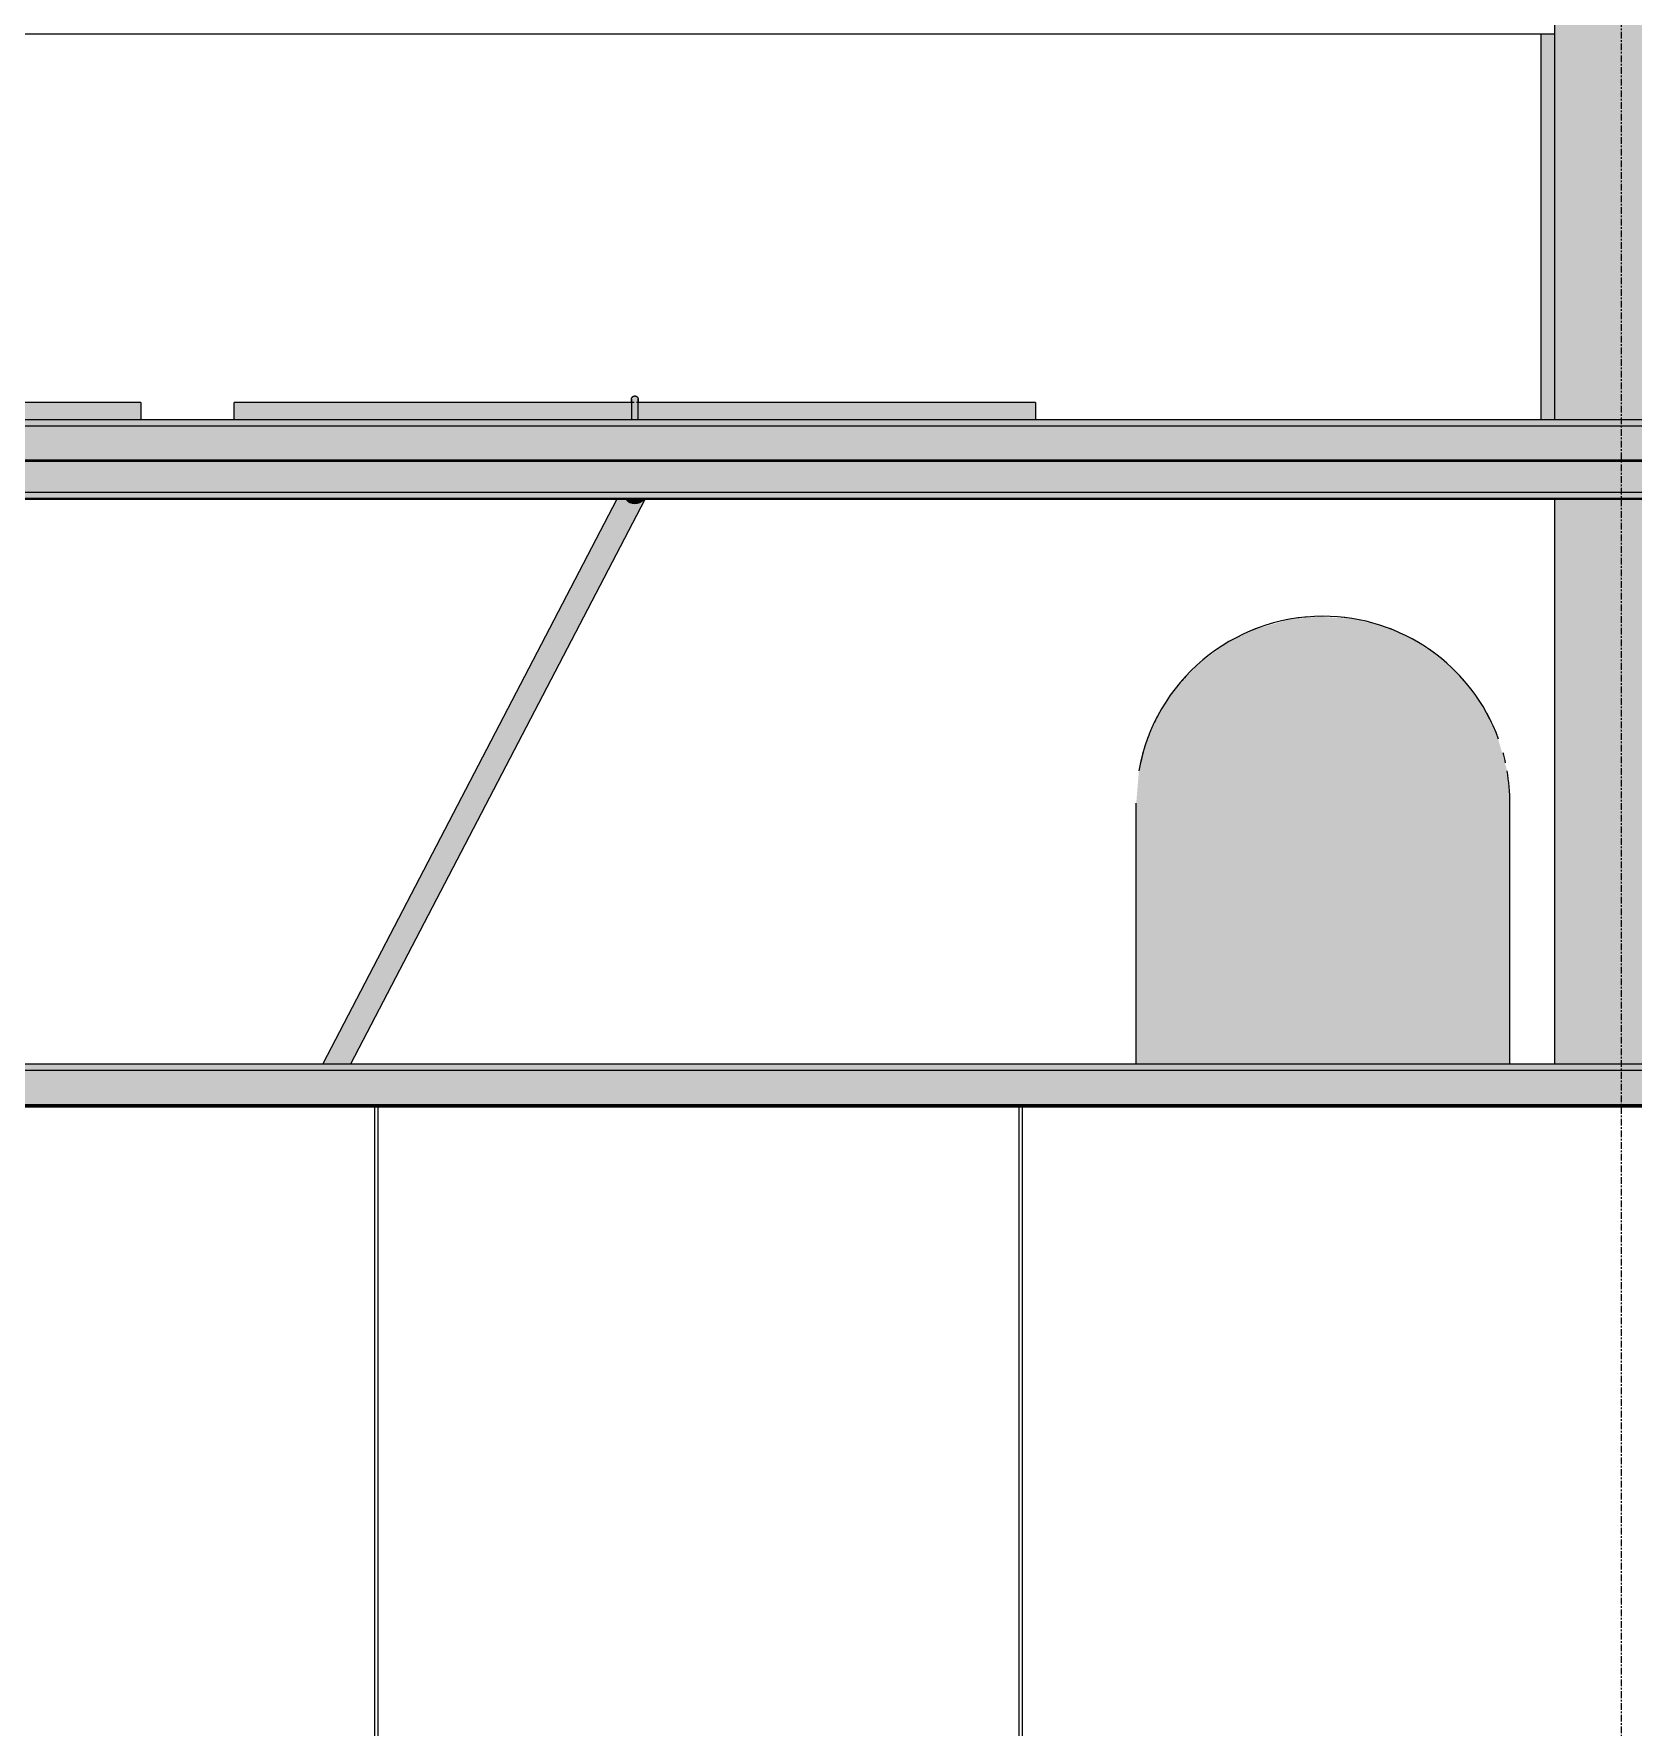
# Model space of a CAD drawing. Header units: inches. Extents: x 20478 to 36715, y -248 to 750.
# Drawn here: x 27805.3 to 27925.1, y 194.8 to 321.6 of the extents above; entities that cross this region are included whole.
import ezdxf

# ---------------------------------------------------------------- set-up
doc = ezdxf.new("R2010")
doc.units = ezdxf.units.IN
doc.header["$MEASUREMENT"] = 0
doc.linetypes.add('Grid Line 1_2_', pattern=[0.875, 0.5, -0.125, 0.125, -0.125])
for name, color, linetype, lineweight in [('A-WALL-PATT', 111, 'Continuous', 13), ('G-ANNO-TEXT', 231, 'Continuous', 9), ('L-SITE-WALL', 31, 'Continuous', 13), ('M-HVAC-DUCT', 70, 'Continuous', 9), ('M-HVAC-DUCT-ANNO', 70, 'Continuous', 9), ('Q-SPCQ', 91, 'Continuous', 9), ('S-BEAM', 12, 'Continuous', 9), ('S-GRID', 1, 'Continuous', 9)]:
    doc.layers.add(name, color=color, linetype=linetype, lineweight=lineweight)

# ---------------------------------------------------------------- blocks, each defined once
blk = doc.blocks.new('Girt_Z - 10_D-1018975-Elevation - South')
at = {"layer": 'S-BEAM'}
for points in [[(26278.27, 244), (26278.27, 244.48), (22795.01, 244.48), (22795.01, 244), (26277.49, 244)], [(26278.27, 241.63), (26278.27, 244), (22795.01, 244), (22795.01, 241.63), (26277.49, 241.63)], [(25258.02, 241.45), (26278.27, 241.47), (26278.27, 241.63), (25396.25, 241.63), (22795.01, 241.63), (22795.01, 241.45), (23460.99, 241.45), (25119.79, 241.45)], [(25396.25, 241.37), (26278.27, 241.41), (26278.27, 241.45), (22795.01, 241.41), (22795.01, 241.37), (25258.02, 241.37)], [(25672.72, 239.05), (25679.64, 239.05), (25679.64, 241.25), (26278.27, 241.25), (26278.27, 241.37), (22795.01, 241.37), (22795.01, 241.25), (22811.14, 241.25), (22811.14, 239.05), (25638.16, 239.05)]]:
    blk.add_hatch(color=256, dxfattribs=at).paths.add_polyline_path(points, flags=0)
for p, q in [((22795.01, 244.48), (26278.27, 244.48)), ((22795.01, 244), (26278.27, 244)), ((22795.01, 241.45), (26278.27, 241.45)), ((22795.01, 241.37), (26278.27, 241.37))]:
    blk.add_line(p, q, dxfattribs=at)
blk = doc.blocks.new('Girt_Z - 10_D-1029088-Elevation - South')
at = {"layer": 'S-BEAM'}
for points in [[(26278.27, 292.25), (26278.27, 292.73), (22795.01, 292.73), (22795.01, 292.25), (26277.49, 292.25)], [(26278.27, 289.88), (26278.27, 292.25), (22795.01, 292.25), (22795.01, 289.88), (26277.49, 289.88)], [(24687.81, 289.7), (26278.27, 289.75), (26278.27, 289.88), (22795.01, 289.88), (22795.01, 289.7), (24679.17, 289.7)], [(25698.64, 289.62), (26278.27, 289.67), (26278.27, 289.7), (22795.01, 289.67), (22795.01, 289.62), (25690, 289.62)]]:
    blk.add_hatch(color=256, dxfattribs=at).paths.add_polyline_path(points, flags=0)
h = blk.add_hatch(color=256, dxfattribs=at)
h.paths.add_polyline_path([(26278.27, 287.3), (26278.27, 289.62), (26271.5, 289.62), (26271.5, 287.3), (26277.49, 287.3)], flags=0)
h.paths.add_polyline_path([(25534.49, 287.3), (26271.39, 287.3), (26271.39, 289.62), (26271.39, 289.62), (22795.01, 289.62), (22795.01, 287.3), (25465.37, 287.3)], flags=0)
h = blk.add_hatch(color=256, dxfattribs=at)
h.paths.add_polyline_path([(26278.27, 286.85), (26278.27, 287.3), (26271.56, 287.25), (26272.04, 286.85), (26277.49, 286.85)], flags=0)
h.paths.add_polyline_path([(25465.37, 286.85), (26271.86, 286.85), (26271.39, 287.3), (22795.01, 287.3), (22795.01, 286.85), (25396.25, 286.85)], flags=0)
h = blk.add_hatch(color=256, dxfattribs=at)
h.paths.add_polyline_path([(26271.96, 286.77), (26271.86, 286.85), (22795.01, 286.85), (22795.01, 286.77), (26271.5, 286.77)], flags=0)
h.paths.add_polyline_path([(26278.27, 286.77), (26278.27, 286.85), (26272.04, 286.85), (26272.04, 286.77), (26277.49, 286.77)], flags=0)
for p, q in [((22795.01, 292.73), (26278.27, 292.73)), ((22795.01, 292.25), (26278.27, 292.25)), ((22795.01, 289.7), (26278.27, 289.7)), ((22795.01, 289.62), (26278.27, 289.62)), ((22795.01, 287.3), (26271.39, 287.3)), ((22795.01, 286.85), (26271.86, 286.85)), ((22795.01, 286.77), (26278.27, 286.77))]:
    blk.add_line(p, q, dxfattribs=at)
blk = doc.blocks.new('Basketball_Backstop-Performance_Sports_Systems-3103-Ceiling_Hung - 27_-0_ to 27_-11 7_8_-V35-Elevation - South')
at = {"layer": 'Q-SPCQ'}
for points in [[(25907.01, 292.73), (25907.02, 292.73), (25907.02, 294.44), (25906.81, 294.38), (25906.83, 294.23), (25906.77, 294.23), (25906.77, 294.19), (25906.81, 293.88), (25906.8, 292.73), (25906.84, 292.73)], [(25907.23, 292.73), (25907.25, 292.73), (25907.24, 293.64), (25907.24, 294.1), (25907.2, 294.17), (25907.22, 294.38), (25907.02, 294.44), (25907.02, 292.73), (25907.22, 292.73)], [(25884.78, 244.48), (25885.76, 244.48), (25907.75, 286.77), (25907.67, 286.74), (25907.47, 286.57), (25907.25, 286.47), (25907.09, 286.45), (25906.82, 286.46), (25906.61, 286.54), (25906.41, 286.68), (25906.21, 286.77), (25905.67, 286.77), (25883.68, 244.48), (25884.7, 244.48)], [(25907.02, 286.44), (25907.24, 286.47), (25907.45, 286.55), (25907.69, 286.77), (25906.34, 286.77), (25906.4, 286.69), (25906.58, 286.55), (25906.79, 286.47)]]:
    blk.add_hatch(color=256, dxfattribs=at).paths.add_polyline_path(points, flags=0)
h = blk.add_hatch(color=256, dxfattribs=at)
h.paths.add_polyline_path([(25774.02, 292.73), (25821.78, 292.77), (25821.79, 293.63), (25821.77, 294), (25774.02, 294), (25774.02, 293.12)], flags=0)
h.paths.add_polyline_path([(25822.22, 293.99), (25822.26, 293.94), (25822.22, 293.97)], flags=0)
h.paths.add_polyline_path([(25823.91, 292.73), (25870.02, 292.73), (25870.02, 294), (25822.22, 293.97), (25822.26, 292.73)], flags=0)
h = blk.add_hatch(color=256, dxfattribs=at)
h.paths.add_polyline_path([(25877.02, 292.73), (25906.78, 292.77), (25906.79, 293.63), (25906.77, 294), (25877.02, 294), (25877.02, 293.12)], flags=0)
h.paths.add_polyline_path([(25907.22, 293.99), (25907.26, 293.94), (25907.22, 293.97)], flags=0)
h.paths.add_polyline_path([(25907.26, 292.73), (25937.02, 292.73), (25937.02, 294), (25907.22, 293.97), (25907.25, 292.73)], flags=0)
for p, q in [((25870.02, 294), (25822.13, 294)), ((25870.02, 294), (25870.02, 292.73)), ((25906.96, 294), (25877.02, 294)), ((25877.02, 292.73), (25877.02, 294)), ((25937.02, 294), (25907.13, 294)), ((25937.02, 294), (25937.02, 292.73)), ((25905.67, 286.77), (25883.65, 244.48)), ((25885.76, 244.48), (25907.79, 286.77))]:
    blk.add_line(p, q, dxfattribs=at)
at = {"layer": 'Q-SPCQ', "flags": 128}
for points in [[(25906.77, 294.25), (25906.77, 294.26), (25906.77, 294.27), (25906.77, 294.28), (25906.77, 294.29), (25906.77, 294.3), (25906.77, 294.31), (25906.77, 294.32), (25906.78, 294.33), (25906.78, 294.34), (25906.78, 294.35), (25906.79, 294.36), (25906.79, 294.37), (25906.8, 294.37), (25906.8, 294.38), (25906.81, 294.39), (25906.81, 294.4), (25906.82, 294.41), (25906.83, 294.41), (25906.83, 294.42), (25906.84, 294.43), (25906.85, 294.44), (25906.86, 294.44), (25906.86, 294.45), (25906.87, 294.45), (25906.88, 294.46), (25906.89, 294.47), (25906.9, 294.47), (25906.91, 294.48), (25906.92, 294.48), (25906.92, 294.48), (25906.93, 294.49), (25906.94, 294.49), (25906.95, 294.49), (25906.96, 294.49), (25906.97, 294.5), (25906.98, 294.5), (25906.99, 294.5), (25907, 294.5), (25907.01, 294.5), (25907.02, 294.5)], [(25906.77, 293.97), (25906.77, 294.01), (25906.77, 294.05), (25906.77, 294.08), (25906.77, 294.11), (25906.77, 294.14), (25906.77, 294.17), (25906.77, 294.19), (25906.77, 294.21), (25906.77, 294.22), (25906.77, 294.23), (25906.77, 294.24), (25906.77, 294.25), (25906.77, 294.25)], [(25906.77, 294.25), (25906.77, 294.25), (25906.77, 294.24), (25906.77, 294.24), (25906.77, 294.22), (25906.77, 294.21), (25906.77, 294.19), (25906.77, 294.17), (25906.77, 294.15), (25906.77, 294.12), (25906.77, 294.09), (25906.77, 294.06), (25906.77, 294.02), (25906.77, 293.99), (25906.77, 293.94), (25906.77, 293.9), (25906.77, 293.85), (25906.77, 293.81), (25906.77, 293.75), (25906.77, 293.7), (25906.77, 293.64), (25906.77, 293.58), (25906.77, 293.52), (25906.77, 293.46), (25906.77, 293.4), (25906.77, 293.33), (25906.77, 293.26), (25906.77, 293.19), (25906.77, 293.12), (25906.77, 293.05), (25906.77, 292.97), (25906.77, 292.9), (25906.77, 292.82), (25906.77, 292.75)], [(25907.02, 294.5), (25907.03, 294.5), (25907.04, 294.5), (25907.05, 294.5), (25907.06, 294.5), (25907.06, 294.5), (25907.07, 294.49), (25907.08, 294.49), (25907.09, 294.49), (25907.1, 294.48), (25907.11, 294.48), (25907.12, 294.48), (25907.13, 294.47), (25907.14, 294.47), (25907.15, 294.46), (25907.16, 294.46), (25907.16, 294.45), (25907.17, 294.44), (25907.18, 294.44), (25907.19, 294.43), (25907.19, 294.42), (25907.2, 294.42), (25907.21, 294.41), (25907.21, 294.4), (25907.22, 294.39), (25907.23, 294.39), (25907.23, 294.38), (25907.24, 294.37), (25907.24, 294.36), (25907.24, 294.35), (25907.25, 294.34), (25907.25, 294.33), (25907.25, 294.32), (25907.26, 294.31), (25907.26, 294.3), (25907.26, 294.29), (25907.26, 294.28), (25907.26, 294.27), (25907.26, 294.26), (25907.27, 294.25), (25907.27, 294.25)], [(25907.27, 292.73), (25907.27, 292.8), (25907.27, 292.88), (25907.27, 292.95), (25907.27, 293.03), (25907.27, 293.1), (25907.27, 293.17), (25907.27, 293.24), (25907.27, 293.31), (25907.27, 293.38), (25907.27, 293.44), (25907.27, 293.51), (25907.27, 293.57), (25907.27, 293.63), (25907.27, 293.68), (25907.27, 293.74), (25907.27, 293.79), (25907.27, 293.84), (25907.27, 293.89), (25907.27, 293.93), (25907.27, 293.97), (25907.27, 294.01), (25907.27, 294.05), (25907.27, 294.08), (25907.27, 294.11), (25907.27, 294.14), (25907.27, 294.17), (25907.27, 294.19), (25907.27, 294.21), (25907.27, 294.22), (25907.27, 294.23), (25907.27, 294.24), (25907.27, 294.25), (25907.27, 294.25)], [(25907.27, 294.25), (25907.27, 294.25), (25907.27, 294.24), (25907.27, 294.24), (25907.27, 294.22), (25907.27, 294.21), (25907.27, 294.19), (25907.27, 294.17), (25907.27, 294.15), (25907.27, 294.12), (25907.27, 294.09), (25907.27, 294.06), (25907.27, 294.02), (25907.27, 293.99)]]:
    blk.add_lwpolyline(points, dxfattribs=at)
at = {"layer": 'Q-SPCQ'}
blk.add_arc((25907.02, 287.31), 0.875, 218.8642, 321.1358, dxfattribs=at)
blk = doc.blocks.new('Round Elbow - 1_5 D-V55-Elevation - South')
at = {"layer": 'M-HVAC-DUCT'}
for points in [[(25948.62, 244.48), (25958.54, 244.48), (25958.54, 278), (25956.01, 277.76), (25953.49, 277.03), (25951.54, 276.12), (25949.38, 274.56), (25947.82, 273), (25946.42, 271), (25945.33, 268.58), (25944.76, 266.43), (25944.54, 263.77), (25944.54, 244.48), (25948.61, 244.48)], [(25961.27, 244.48), (25972.54, 244.48), (25972.54, 264), (25972.28, 266.62), (25971.61, 268.98), (25970.51, 271.22), (25969.04, 273.23), (25967.54, 274.72), (25965.33, 276.23), (25963.33, 277.16), (25960.97, 277.79), (25958.54, 277.95), (25958.54, 244.48), (25961.18, 244.48)]]:
    blk.add_hatch(color=256, dxfattribs=at).paths.add_polyline_path(points, flags=0)
at = {"layer": 'M-HVAC-DUCT', "flags": 128}
for points in [[(25944.54, 264), (25944.54, 263.97), (25944.54, 263.87), (25944.54, 263.7), (25944.54, 263.46), (25944.54, 263.16), (25944.54, 262.8), (25944.54, 262.36), (25944.54, 261.87), (25944.54, 261.31), (25944.54, 260.68), (25944.54, 260), (25944.54, 259.25), (25944.54, 258.45), (25944.54, 257.58), (25944.54, 256.66), (25944.54, 255.69), (25944.54, 254.66), (25944.54, 253.58), (25944.54, 252.44), (25944.54, 251.26), (25944.54, 250.03), (25944.54, 248.76), (25944.54, 247.44), (25944.54, 246.09), (25944.54, 244.69), (25944.54, 244.48)], [(25972.54, 244.48), (25972.54, 245.71), (25972.54, 247.08), (25972.54, 248.41), (25972.54, 249.69), (25972.54, 250.93), (25972.54, 252.13), (25972.54, 253.28), (25972.54, 254.37), (25972.54, 255.42), (25972.54, 256.41), (25972.54, 257.34), (25972.54, 258.22), (25972.54, 259.04), (25972.54, 259.8), (25972.54, 260.51), (25972.54, 261.15), (25972.54, 261.72), (25972.54, 262.24), (25972.54, 262.69), (25972.54, 263.07), (25972.54, 263.39), (25972.54, 263.64), (25972.54, 263.83), (25972.54, 263.95), (25972.54, 264), (25972.54, 264)]]:
    blk.add_lwpolyline(points, dxfattribs=at)
at = {"layer": 'M-HVAC-DUCT'}
for start, end in [(90, 170), (20, 90), (360, 10)]:
    blk.add_arc((25958.54, 264), 14, start, end, dxfattribs=at)
blk = doc.blocks.new('W-Wide Flange - W12X26-1075749-Elevation - South')
at = {"layer": 'S-BEAM'}
blk.add_line((25696.39, 321.61), (25975.89, 321.61), dxfattribs=at)
blk = doc.blocks.new('columns and girder2 - one-V129-Elevation - South')
at = {"layer": 'S-BEAM'}
h = blk.add_hatch(color=256, dxfattribs=at)
h.paths.add_polyline_path([(25986.89, 292.73), (25986.89, 321.61), (25985.89, 321.61), (25985.89, 292.73)], flags=0)
h.paths.add_polyline_path([(25974.89, 292.73), (25975.89, 292.73), (25975.89, 321.61), (25974.89, 321.61), (25974.89, 320.14)], flags=0)
h.paths.add_polyline_path([(25974.89, 333.83), (25975.89, 333.83), (25975.89, 335.46), (25974.89, 335.46), (25974.89, 334.93)], flags=0)
h.paths.add_polyline_path([(25986.89, 333.83), (25986.89, 335.46), (25985.89, 335.46), (25985.89, 333.83)], flags=0)
h = blk.add_hatch(color=256, dxfattribs=at)
h.paths.add_polyline_path([(25979.14, 334.93), (25979.14, 335.46), (25975.89, 335.46), (25975.89, 334.93)], flags=0)
h.paths.add_polyline_path([(25985.89, 334.93), (25985.89, 335.46), (25982.64, 335.46), (25982.64, 334.93), (25983.75, 334.93)], flags=0)
h = blk.add_hatch(color=256, dxfattribs=at)
h.paths.add_polyline_path([(25983.75, 333.75), (25985.89, 333.75), (25985.89, 334.93), (25982.64, 334.93), (25982.64, 333.75)], flags=0)
h.paths.add_polyline_path([(25979.14, 333.75), (25979.14, 334.93), (25975.89, 334.93), (25975.89, 333.75)], flags=0)
h = blk.add_hatch(color=256, dxfattribs=at)
h.paths.add_polyline_path([(25985.89, 244.48), (25985.89, 286.77), (25975.89, 286.77), (25975.89, 244.48), (25983.75, 244.48)], flags=0)
h.paths.add_polyline_path([(25975.89, 292.73), (25985.89, 292.73), (25985.89, 330.13), (25975.89, 330.13), (25975.89, 320.14)], flags=0)
for p, q in [((25974.89, 333.83), (25974.89, 335.46)), ((25975.89, 334.93), (25975.89, 335.46)), ((25975.89, 333.75), (25975.89, 334.93)), ((25979.14, 334.93), (25975.89, 334.93)), ((25985.89, 334.93), (25982.64, 334.93)), ((25985.89, 335.46), (25985.89, 334.93)), ((25985.89, 334.93), (25985.89, 333.75)), ((25986.89, 335.46), (25986.89, 333.83)), ((25975.89, 292.73), (25975.89, 330.13)), ((25985.89, 292.73), (25985.89, 330.13)), ((25974.89, 292.73), (25974.89, 321.61)), ((25986.89, 321.61), (25986.89, 292.73)), ((25975.89, 244.48), (25975.89, 286.77)), ((25985.89, 244.48), (25985.89, 286.77))]:
    blk.add_line(p, q, dxfattribs=at)

msp = doc.modelspace()

# ---------------------------------------------------------------- hatches: boundary and pattern name
at = {"layer": 'A-WALL-PATT', "lineweight": 9}
h = msp.add_hatch(dxfattribs=at)
h.set_pattern_fill('FP_12', color=256, style=0, pattern_type=2)
h.set_pattern_definition([(0, (27637.96, 0.25), (-193, 193), [48, -145]), (90, (27637.96, 0.25), (-193, 1e-14), [96.25, -96.75]), (180, (27685.96, 96.5), (-193, 193), [48, -145]), (90, (27685.96, 0.25), (-193, 1e-14), [96.25, -96.75]), (180, (27685.96, 96.75), (-193, 193), [48, -145]), (90, (27685.96, 96.75), (-193, 1e-14), [96.25, -96.75]), (0, (27637.96, 193), (-193, 193), [48, -145]), (90, (27637.96, 96.75), (-193, 1e-14), [96.25, -96.75]), (0, (27686.21, 48.25), (-193, 193), [48, -145]), (90, (27686.21, 0), (-193, 1e-14), [48.25, -144.75]), (90, (27734.21, 0), (-193, 1e-14), [48.25, -144.75]), (0, (27686.21, 144.75), (-193, 193), [48, -145]), (90, (27686.21, 48.5), (-193, 1e-14), [96.25, -96.75]), (180, (27734.21, 48.5), (-193, 193), [48, -145]), (90, (27734.21, 48.5), (-193, 1e-14), [96.25, -96.75]), (90, (27686.21, 145), (-193, 1e-14), [48, -145]), (180, (27734.21, 145), (-193, 193), [48, -145]), (90, (27734.21, 145), (-193, 1e-14), [48, -145]), (0, (27734.46, 0.25), (-193, 193), [48, -145]), (90, (27734.46, 0.25), (-193, 1e-14), [96.25, -96.75]), (180, (27782.46, 96.5), (-193, 193), [48, -145]), (90, (27782.46, 0.25), (-193, 1e-14), [96.25, -96.75]), (180, (27782.46, 96.75), (-193, 193), [48, -145]), (90, (27782.46, 96.75), (-193, 1e-14), [96.25, -96.75]), (180, (27782.46, 193), (-193, 193), [48, -145]), (90, (27734.46, 96.75), (-193, 1e-14), [96.25, -96.75]), (0, (27782.71, 48.25), (-193, 193), [48, -145]), (90, (27782.71, 0), (-193, 1e-14), [48.25, -144.75]), (90, (27830.71, 0), (-193, 1e-14), [48.25, -144.75]), (0, (27782.71, 144.75), (-193, 193), [48, -145]), (90, (27782.71, 48.5), (-193, 1e-14), [96.25, -96.75]), (180, (27830.71, 48.5), (-193, 193), [48, -145]), (90, (27830.71, 48.5), (-193, 1e-14), [96.25, -96.75]), (90, (27782.71, 145), (-193, 1e-14), [48, -145]), (180, (27830.71, 145), (-193, 193), [48, -145]), (90, (27830.71, 145), (-193, 1e-14), [48, -145])])
h.paths.add_polyline_path([(27996.18706, 156.50333), (28227.33915, 156.50333), (28227.33915, 241.25), (27622.96415, 241.25), (27622.96415, 156.50333), (27987.54748, 156.50333)], flags=0)
at = {"layer": 'M-HVAC-DUCT-ANNO'}
h = msp.add_hatch(color=256, dxfattribs=at)
h.paths.add_polyline_path([(27915.63561, 266.50477), (27915.6053, 266.65695), (27915.62632, 266.54002)], flags=0)
h.paths.add_polyline_path([(27914.96051, 268.92317), (27914.92232, 269.05738), (27914.95105, 268.94345)], flags=0)
h.paths.add_polyline_path([(27913.8638, 271.18319), (27913.77075, 271.37005), (27913.83621, 271.22259)], flags=0)
h.paths.add_polyline_path([(27912.38105, 273.2103), (27912.21383, 273.43174), (27912.36313, 273.22823)], flags=0)
h.paths.add_polyline_path([(27910.56003, 274.93938), (27910.30459, 275.17224), (27909.82908, 275.4512)], flags=0)
h.paths.add_polyline_path([(27908.45929, 276.3148), (27908.10805, 276.53229), (27908.17063, 276.44941), (27908.29393, 276.39191)], flags=0)
h.paths.add_polyline_path([(27906.14632, 277.29226), (27905.69899, 277.46556), (27905.73281, 277.40306)], flags=0)
h.paths.add_polyline_path([(27903.69537, 277.8401), (27903.15947, 277.94028), (27903.04725, 277.8968), (27903.42994, 277.86332)], flags=0)

# ---------------------------------------------------------------- linework, layer by layer
at = {"layer": 'G-ANNO-TEXT', "color": 145}
msp.add_arc((27973.54544, 425.57425), 627.26601, 197.19941499, 270, dxfattribs=at)
at = {"layer": 'L-SITE-WALL'}
msp.add_line((28227.33915, 241.25), (27622.96415, 241.25), dxfattribs=at)
at = {"layer": 'M-HVAC-DUCT-ANNO'}
for start, end in [(94.7865516, 98.133951), (81.866049, 85.2134484), (110.4484778, 112.0901734), (67.9098266, 69.5515222), (122.9072957, 126.5233922), (53.4766078, 57.0927043), (136.5772362, 139.0927072), (40.9072928, 43.4227638), (151.3787685, 154.4108977), (25.5891023, 28.6212315), (164.0954617, 167.6265102), (12.4485881, 15.6636757)]:
    msp.add_arc((27901.86771, 264), 14, start, end, dxfattribs=at)
at = {"layer": 'S-GRID', "linetype": 'Grid Line 1_2_'}
msp.add_line((27924.21415, -132), (27924.21415, 573.76478), dxfattribs=at)
msp.add_line((27924.21415, -132), (27924.21415, 573.76478), dxfattribs=at)

# ---------------------------------------------------------------- block references
at = {"layer": 'M-HVAC-DUCT'}
msp.add_blockref('Round Elbow - 1_5 D-V55-Elevation - South', (1943.32392, 0), dxfattribs=at)
at = {"layer": 'Q-SPCQ'}
msp.add_blockref('Basketball_Backstop-Performance_Sports_Systems-3103-Ceiling_Hung - 27_-0_ to 27_-11 7_8_-V35-Elevation - South', (1943.32392, 0), dxfattribs=at)
at = {"layer": 'S-BEAM'}
for name in ['columns and girder2 - one-V129-Elevation - South', 'W-Wide Flange - W12X26-1075749-Elevation - South', 'Girt_Z - 10_D-1029088-Elevation - South', 'Girt_Z - 10_D-1018975-Elevation - South']:
    msp.add_blockref(name, (1943.32392, 0), dxfattribs=at)

doc.saveas('drawing.dxf')
